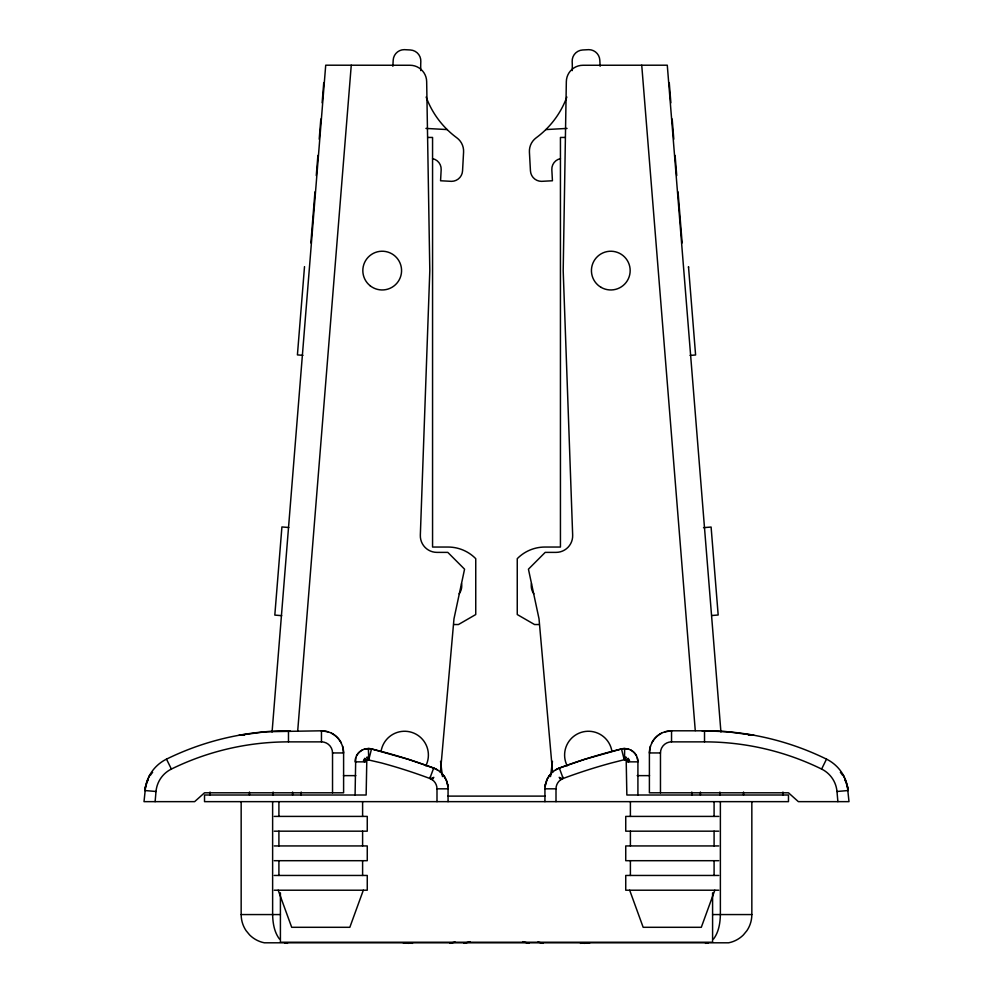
<?xml version="1.0" encoding="UTF-8"?>
<svg xmlns="http://www.w3.org/2000/svg" width="993" height="993" viewBox="0 0 993 993"><rect width="100%" height="100%" fill="white"/><g stroke="black" fill="none" stroke-linecap="round" stroke-linejoin="round"><path stroke-width="1.49" d="M392.856 66.283L393.191 60.114A11.072 11.072 0 0 1 404.238 49.65L410.37 49.973A11.072 11.072 0 0 1 420.821 61.616A88.563 88.563 0 0 0 420.796 70.627M556.006 801.649L556.006 788.827A11.072 11.072 0 0 1 560.822 779.691L563.205 778.462A542.439 542.439 0 0 1 611.762 762.885L624.535 759.645L624.634 748.573L628.743 749.219M624.535 759.645L625.317 759.744A2.209 2.209 0 0 1 626.198 760.29L626.856 795.008L788.479 795.008L788.479 801.649L204.521 801.649L204.521 795.008L366.144 795.008L366.802 760.29A2.209 2.209 0 0 1 367.683 759.744L381.238 762.885A542.439 542.439 0 0 1 429.795 778.462L432.178 779.691A11.072 11.072 0 0 1 436.994 788.827L436.994 801.649M304.516 266.62L297.416 354.898L302.927 355.345M310.859 242.925L314.967 191.848M316.271 175.612L317.897 155.429M319.2 139.206L320.826 119.023M322.129 102.788L323.755 82.605M272.07 732.052L325.716 65.203L410.072 65.265A16.608 16.608 0 0 1 426.667 81.6L429.808 270.642L420.337 535.177A16.608 16.608 0 0 0 436.92 552.381L447.806 552.381L464.563 569.175L453.975 618.813L440.631 769.873A16.608 16.608 0 0 1 440.271 772.107M297.726 730.637L351.261 65.215M146.691 782.72A32.98 32.98 0 0 1 148.242 779.021L145.599 786.568L144.01 801.649L194.64 801.649L204.521 792.799L343.603 792.799L343.603 752.942L342.523 746.103M155.119 801.649L156.013 791.495A27.68 27.68 0 0 1 171.379 769.066A265.677 265.677 0 0 1 288.479 741.87L321.459 741.87A11.072 11.072 0 0 1 332.531 752.942L332.531 792.799M550.519 776.576L552.456 761.321M545.356 784.495L545.033 786.704L547.292 778.897L550.929 773.684M625.317 759.744L625.95 756.951L624.982 759.67L624.634 757.907L624.212 759.682L621.481 748.945L584.157 759.484L559.32 768.085A22.057 22.045 0 0 0 555.521 769.935M355.73 757.746L355.084 795.008M650.477 746.103L649.397 752.942L649.397 792.799L788.479 792.799L798.36 801.649L848.99 801.649L847.401 786.568L844.758 779.021A32.98 32.98 0 0 1 846.309 782.72M437.479 769.935A22.057 22.045 0 0 0 433.68 768.085L408.843 759.484L371.519 748.945L368.788 759.682L368.366 748.573L364.257 749.219M562.597 776.836L561.976 779.009L559.208 777.333L560.822 779.691M148.677 777.817L149.546 775.396M363.326 890.212L349.834 927.301L291.694 927.301L278.189 890.212M714.811 890.212L701.306 927.301L643.166 927.301L629.674 890.212M429.795 778.462L433.68 768.085A553.511 553.511 0 0 0 371.519 748.945A13.281 13.269 87.8 0 0 368.366 748.573A13.281 13.269 89.2 0 0 358.101 753.414A13.381 13.356 89.9 0 0 355.146 760.539L355.084 761.854L366.144 761.854M837.881 801.649L836.987 791.495A27.68 27.68 0 0 0 821.621 769.066L826.499 759.136A276.749 276.749 0 0 0 704.521 730.798L671.541 730.798L664.689 731.891M433.494 768.421L433.68 768.085A22.144 22.144 0 0 1 448.066 788.827L448.066 801.649M713.595 938.956C718.795 932.005 720.186 923.043 720.372 914.565L720.372 801.649M432.178 779.691L433.792 777.333L431.024 779.009L430.403 776.836M549.29 775.632L548.881 776.203L550.482 775.632M628.581 761.854L629.55 760.539L626.819 761.507M626.198 760.29L628.234 758.267L626.434 760.551L629.041 759.31L626.608 760.849M470.223 941.637L464.141 943.35M455.117 942.047L449.792 943.35M244.464 735.168L239.301 735.205L265.714 731.742M705.514 943.35L708.357 942.866M580.495 943.35L584.008 942.891M584.232 943.35L589.842 942.791M836.987 791.495L848.022 790.54A32.98 32.98 0 0 0 846.719 783.986M690.073 355.432L695.596 354.985L688.497 266.707L688.546 267.34M703.516 527.655L711.1 527.047L718.175 615.002L712.105 615.499M265.702 731.742L321.459 730.798L328.311 731.891M545.84 129.574L567.053 128.42M239.301 735.205L244.427 735.168M427.958 137.444L432.563 137.444L432.563 547.044L448.066 547.044A38.739 38.739 0 0 1 475.746 558.674L475.746 614.543L458.443 624.535L453.851 624.535M565.042 137.444L560.437 137.444L560.437 547.044L544.934 547.044A38.739 38.739 0 0 0 517.254 558.674L517.254 614.543L534.557 624.535L539.149 624.535M660.469 792.799L660.469 752.942A11.072 11.072 0 0 1 671.541 741.87L704.521 741.87A265.677 265.677 0 0 1 821.621 769.066M332.531 752.942L343.603 752.942A21.523 20.927 89.9 0 0 342.622 746.413L340.909 742.367A22.268 21.561 87.9 0 0 335.361 735.701A22.789 21.995 85.5 0 0 331.749 733.343L329.8 732.437A23.596 22.74 83.2 0 0 321.459 730.798L321.459 741.87M660.469 752.942L649.397 752.942A21.523 20.927 -89.9 0 1 650.378 746.413L652.091 742.367A22.268 21.561 -87.9 0 1 657.639 735.701A22.789 21.995 -85.5 0 1 661.251 733.343L663.2 732.437A23.596 22.74 -83.2 0 1 671.541 730.798L671.541 741.87M626.856 761.854L637.916 761.854L637.916 795.008M343.466 775.632L355.829 775.632M442.518 775.632L444.119 776.203L442.071 773.684M637.171 775.632L649.534 775.632M436.994 788.827L448.066 788.827M544.934 801.649L544.934 788.827L556.006 788.827M447.843 796.113L545.157 796.113M274.267 816.407L367.261 816.407L367.261 831.178L274.267 831.178M718.733 816.407L625.739 816.407L625.739 831.178L718.733 831.178M274.267 845.937L367.261 845.937L367.261 860.695L274.267 860.695M718.733 845.937L625.739 845.937L625.739 860.695L718.733 860.695M274.267 875.454L367.261 875.454L367.261 890.212L274.267 890.212M718.733 875.454L625.739 875.454L625.739 890.212L718.733 890.212M241.162 801.649L241.162 914.565L280.411 914.565M712.589 914.565L751.838 914.565L751.838 801.649M702.349 731.345A11.072 7.05 -90 0 1 704.521 730.798L727.298 731.742M748.573 735.168L753.699 735.205L727.286 731.742M748.536 735.168L753.699 735.205M425.947 128.42L447.16 129.574M288.802 527.506L281.913 526.948L274.813 615.101L281.714 615.66M146.281 783.986A32.98 32.98 0 0 0 144.978 790.54L156.013 791.495M403.158 942.791L408.768 943.35M408.992 942.891L412.505 943.35M543.208 943.35L537.883 942.047M528.859 943.35L522.777 941.637M284.643 942.866L287.486 943.35M366.181 761.507L363.45 760.539L364.419 761.854M366.392 760.849L363.959 759.31L366.566 760.551L364.766 758.267L366.802 760.29M443.71 775.632L446.453 780.523L447.967 786.704L447.644 784.495M279.405 938.956C274.205 932.005 272.814 923.043 272.628 914.565L272.628 801.649M444.33 776.514L444.976 777.544M559.506 768.421L559.32 768.085A553.511 553.511 0 0 1 621.481 748.945A13.281 13.269 -87.8 0 1 624.634 748.573A13.281 13.269 -89.2 0 1 634.899 753.414A13.381 13.356 -89.9 0 1 637.854 760.539L637.916 761.854L637.27 757.746M290.651 731.345A11.072 7.05 -90 0 0 288.479 730.798A276.749 276.749 0 0 0 166.501 759.136L171.379 769.066M563.205 778.462L559.32 768.085A22.144 22.144 0 0 0 544.934 788.827M843.454 775.396L844.323 777.817M367.683 759.744L367.05 756.951L368.018 759.67L368.366 757.907L368.465 759.645M440.544 761.321L442.481 776.576M669.245 82.605L670.871 102.788M672.174 119.023L673.8 139.206M675.103 155.429L676.73 175.612M678.033 191.848L682.141 242.925M720.93 732.052L667.284 65.203L582.928 65.265A16.608 16.608 0 0 0 566.333 81.6L563.192 270.642L572.663 535.177A16.608 16.608 0 0 1 556.08 552.381L545.194 552.381L528.437 569.175L539.025 618.813L552.369 769.873A16.608 16.608 0 0 0 552.729 772.107M641.739 65.215L695.274 730.637M600.144 66.283L599.809 60.114A11.072 11.072 0 0 0 588.762 49.65L582.63 49.973A11.072 11.072 0 0 0 572.179 61.616A88.563 88.563 0 0 1 572.204 70.627M782.943 792.029L782.943 795.008M743.521 792.029L743.521 795.008M719.875 792.029L719.875 795.008M714.091 801.649L714.091 816.407M714.091 831.178L714.091 845.937M714.091 860.695L714.091 875.454M712.589 892.806L712.589 942.245L280.411 942.245L280.411 892.806M704.521 730.798L704.521 741.87M700.4 792.029L700.4 795.008M691.786 792.029L691.786 795.008M630.394 801.649L630.394 816.407M630.394 831.178L630.394 845.937M630.394 860.695L630.394 875.454M362.606 801.649L362.606 816.407M362.606 831.178L362.606 845.937M362.606 860.695L362.606 875.454M301.214 792.029L301.214 795.008M292.6 792.029L292.6 795.008M288.479 730.798L288.479 741.87M278.909 801.649L278.909 816.407M278.909 831.178L278.909 845.937M278.909 860.695L278.909 875.454M273.125 792.029L273.125 795.008M249.479 792.029L249.479 795.008M210.057 792.029L210.057 795.008M356.524 755.822A13.281 13.281 0 0 1 362.333 750.013M368.366 748.573A13.281 13.281 0 0 1 371.519 748.945M241.162 914.565A28.536 28.201 90 0 0 246.053 930.615L249.653 934.984A29.294 28.909 87.4 0 0 264.349 942.804L728.651 942.804A29.294 28.909 -87.4 0 0 743.347 934.984L746.947 930.615A28.536 28.201 -90 0 0 751.838 914.565M331.513 733.219A22.144 22.144 0 0 1 341.195 742.888M321.459 730.798A11.072 5.362 -90 0 1 323.122 731.345M144.978 790.54A38.739 38.739 0 0 1 166.501 759.136M150.228 775.533A32.98 32.98 0 0 1 152.624 772.318M432.563 158.657A10.687 10.687 0 0 1 441.165 169.716L440.569 180.763L451.505 181.347A11.072 11.072 0 0 0 462.552 170.87L463.582 152.09A16.608 16.608 0 0 0 456.83 137.804A88.563 88.563 0 0 1 426.146 97.016M461.596 583.648A13.703 13.703 0 0 1 459.151 593.839M567.202 765.864A23.795 23.795 0 0 1 581.054 732.424A23.795 23.795 0 0 1 611.924 751.341M381.076 751.341A23.795 23.795 0 0 1 411.946 732.424A23.795 23.795 0 0 1 425.798 765.864M560.437 158.657A10.687 10.687 0 0 0 551.835 169.716L552.431 180.763L541.495 181.347A11.072 11.072 0 0 1 530.448 170.87L529.418 152.09A16.608 16.608 0 0 1 536.17 137.804A88.563 88.563 0 0 0 566.854 97.016M533.849 593.839A13.703 13.703 0 0 1 531.404 583.648M651.805 742.888A22.144 22.144 0 0 1 661.487 733.219M669.878 731.345A11.072 5.362 -90 0 1 671.541 730.798M826.499 759.136A38.739 38.739 0 0 1 848.022 790.54M840.376 772.318A32.98 32.98 0 0 1 842.772 775.533M621.481 748.945A13.281 13.281 0 0 1 624.634 748.573M630.667 750.013A13.281 13.281 0 0 1 636.476 755.822M601.113 287.374A19.376 19.376 0 0 0 630.17 270.592A19.376 19.376 0 0 0 601.113 253.823A19.376 19.376 0 0 0 601.113 287.374M370.004 285.649A19.376 19.376 0 0 0 401.333 273.621A19.376 19.376 0 0 0 375.255 252.507A19.376 19.376 0 0 0 370.004 285.649"/></g></svg>
